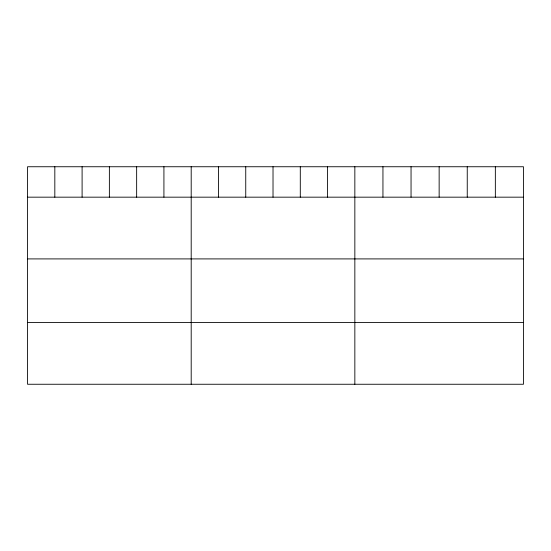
<?xml version="1.0" encoding="UTF-8"?>
<svg xmlns="http://www.w3.org/2000/svg" width="551" height="551" viewBox="0 0 551 551"><rect width="100%" height="100%" fill="white"/><g stroke="black" fill="none" stroke-linecap="round" stroke-linejoin="round"><path stroke-width="0.83" d="M523.45 197.168L523.45 384.254L27.55 384.254L27.55 166.746L523.45 166.746L523.45 197.168L27.55 197.168M27.55 258.908L523.45 258.908M27.55 322.514L523.45 322.514M495.349 166.746L495.349 197.168M467.248 166.746L467.248 197.168M439.147 166.746L439.147 197.168M411.046 166.746L411.046 197.168M382.945 166.746L382.945 197.168M354.844 166.746L354.844 384.254M327.57 166.746L327.57 197.168M300.295 166.746L300.295 197.168M273.02 166.746L273.02 197.168M245.746 166.746L245.746 197.168M218.471 166.746L218.471 197.168M191.197 166.746L191.197 384.254M163.922 166.746L163.922 197.168M136.648 166.746L136.648 197.168M109.374 166.746L109.374 197.168M82.099 166.746L82.099 197.168M54.824 166.746L54.824 197.168"/></g></svg>
